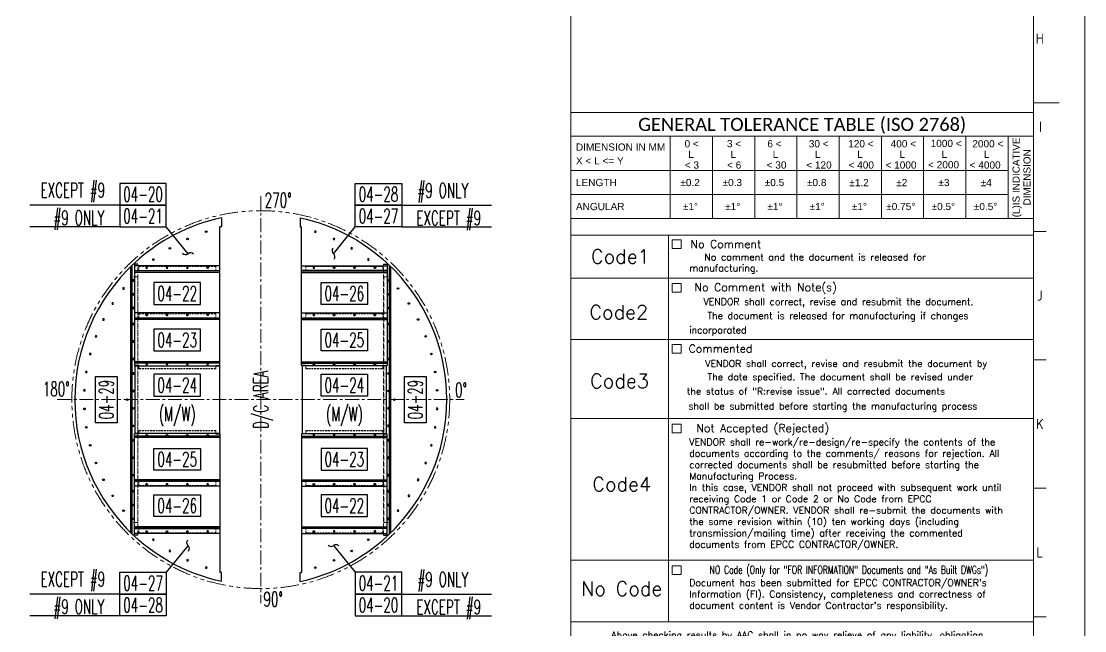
# Model space of a CAD drawing. Header units: inches. Extents: x -15980 to 45789, y -23276 to 2417.
# Drawn here: x -2596 to 1063, y -18443 to -16346 of the extents above; entities that cross this region are included whole.
import ezdxf
from ezdxf.enums import TextEntityAlignment as Align

# ---------------------------------------------------------------- set-up
doc = ezdxf.new("R2010")
doc.units = ezdxf.units.IN
doc.header["$MEASUREMENT"] = 0
for name, pattern in [('CENTER', [50.8, 31.75, -6.35, 6.35, -6.35]), ('CENTERX2', [101.6, 63.5, -12.7, 12.7, -12.7]), ('HIDDEN', [9.525, 6.35, -3.175]), ('HIDDENX2', [19.05, 12.7, -6.35]), ('PHANTOMX2', [127, 63.5, -12.7, 12.7, -12.7, 12.7, -12.7])]:
    doc.linetypes.add(name, pattern=pattern)
for name, color, linetype, lineweight in [('CADRE', 254, 'Continuous', 5), ('Center line', 181, 'CENTER', 5), ('CENTER LINES', 181, 'CENTERX2', 5), ('HATCH', 130, 'PHANTOMX2', 9), ('HIDDEN', 211, 'HIDDEN', 5), ('HIDDEN LINES', 211, 'HIDDENX2', 5), ('Plot Plan', 9, 'Continuous', 0), ('TEXT', 2, 'Continuous', 13), ('TITLE BLOCK', 8, 'Continuous', 9)]:
    doc.layers.add(name, color=color, linetype=linetype, lineweight=lineweight)
doc.layers.add('dim', color=82, linetype='Continuous')
doc.styles.add('ISO Proportional', font='isocp.shx')
doc.styles.add('ROMANS', font='ROMANS.shx', dxfattribs={"width": 0.9, "bigfont": '@extfont2.shx'})
doc.styles.add('ROMANT', font='romanst.shx')
doc.styles.get("Standard").update_dxf_attribs({"font": 'arial.ttf'})
doc.styles.add('style4', font='calibri.ttf')
doc.dimstyles.new('1X25', dxfattribs={"dimscale": 25, "dimtxt": 1.6, "dimasz": 1.5, "dimexe": 0.4, "dimexo": 0.4, "dimgap": 0.4, "dimtad": 1, "dimdsep": 46, "dimtxsty": 'ROMANS', "dimcen": 0, "dimclrd": 256, "dimclre": 256, "dimclrt": 2, "dimadec": 0, "dimazin": 0, "dimtfac": 1, "dimtmove": 0, "dimatfit": 3, "dimfxl": 0.7, "dimlwd": -1, "dimlwe": -1, "dimarcsym": 1})
pattern_1 = [(37.5, (-17541.0668, 12835.2402), (-0.025197343, 0.770729508), [0, -0.608, 0, -0.68, 0, -0.65]), (7.5, (-17541.0668, 12835.2402), (0.70791068, 1.128858426), [0, -0.328, 0, -0.548, 0, -0.21]), (327.5, (-17541.5588, 12835.2402), (1.245656745, 0.002263621), [0, -0.2, 0, -0.72, 0, -0.94]), (317.5, (-17541.5588, 12835.2402), (1.20245064, 0.351070226), [0, -0.1, 0, -0.472, 0, -0.54])]

# ---------------------------------------------------------------- blocks, each defined once
blk = doc.blocks.new('A$C4f5cbecb')
blk.add_lwpolyline([(0, 465), (580, 465), (580, 0), (0, 0)], close=True)
blk = doc.blocks.new('A$C6a3627fe')
blk.add_circle((6.1, 6.1), 5.5)
at = {"layer": 'CENTER LINES'}
for p, q in [((0, 6.1), (12.1, 6.1)), ((6.1, 0), (6.1, 12.1))]:
    blk.add_line(p, q, dxfattribs=at)
blk = doc.blocks.new('A$C2cecf179')
for p, q in [((588, 349), (0, 349)), ((588, 339.1), (0, 339.1)), ((588, 48), (0, 48)), ((588, 38.1), (0, 38.1)), ((29, 23), (0, 23)), ((559, 23), (588, 23))]:
    blk.add_line(p, q)
blk.add_lwpolyline([(588, 23), (588, 384), (0, 384), (0, 23)])
at = {"layer": 'HIDDEN LINES'}
for p, q in [((588, 48), (0, 48)), ((559, 2), (29, 2)), ((559, 0), (29, 0)), ((559, 0), (559, 3))]:
    blk.add_line(p, q, dxfattribs=at)
at = {"layer": 'HIDDEN LINES', "ltscale": 0.5}
for p, q in [((29, 0), (29, 23)), ((559, 0), (559, 23))]:
    blk.add_line(p, q, dxfattribs=at)
for p in [(77.9, 365), (217.9, 365), (357.9, 365), (497.9, 365)]:
    blk.add_blockref('A$C6a3627fe', p)
at = {"xscale": -1}
for p in [(90, 26), (230, 26), (370, 26), (510, 26)]:
    blk.add_blockref('A$C6a3627fe', p, dxfattribs=at)
blk = doc.blocks.new('A$C2ccb66f0')
blk.add_circle((5.5, 5.5), 5.5)
blk = doc.blocks.new('A$Cb47aec24')
for p, q in [((588, 324), (0, 324)), ((588, 314.1), (0, 314.1))]:
    blk.add_line(p, q)
for points in [[(588, 2), (588, 359), (0, 359)], [(0, 359), (0, 2)]]:
    blk.add_lwpolyline(points)
at = {"layer": 'HIDDEN LINES'}
for p, q in [((588, 2), (0, 2)), ((29, 30), (29, 0)), ((559, 30), (29, 30)), ((559, 0), (29, 0)), ((559, 30), (559, 0))]:
    blk.add_line(p, q, dxfattribs=at)
at = {"xscale": -1}
for p in [(90.1, 340), (230.1, 340), (370.1, 340), (90.1, 15.9), (230.1, 15.9), (370.1, 15.9)]:
    blk.add_blockref('A$C6a3627fe', p, dxfattribs=at)
for p in [(498, 340), (498, 15.9)]:
    blk.add_blockref('A$C6a3627fe', p)
blk = doc.blocks.new('A$C9f798c47')
for p, q in [((1010, 2531.2), (1010, 2468.5)), ((1010, 2468.5), (999, 2468.5)), ((999, 2167.5), (999, 2468.5)), ((411, 2219.8), (411, 2167.5)), ((411, 2167.5), (999, 2167.5))]:
    blk.add_line(p, q)
blk.add_arc((1280, 1280), 1280, 102.1773, 132.75823)
at = {"layer": 'HIDDEN LINES'}
blk.add_line((970, 2165.5), (440, 2165.5), dxfattribs=at)
blk.add_lwpolyline([(970, 2165.5), (970, 2195.5), (440, 2195.5), (440, 2165.5)], dxfattribs=at)
for p, rotation in [((903.3, 2427.9), 35.99999999999999), ((775.8, 2377.8), 42.5), ((654.8, 2313.7), 48.99999999999997), ((541.8, 2236.3), 55.50000000000002)]:
    blk.add_blockref('A$C2ccb66f0', p, dxfattribs=dict(rotation=rotation))
at = {"xscale": -1}
for p in [(501, 2181.4), (641, 2181.4), (781, 2181.4)]:
    blk.add_blockref('A$C6a3627fe', p, dxfattribs=at)
blk.add_blockref('A$C6a3627fe', (908.9, 2181.4))
blk = doc.blocks.new('A$Cebd42907')
for p, q in [((405, 384.9), (405, 2215.1)), ((415, 375.2), (415, 2224.8)), ((455, 2232), (422.6, 2232)), ((2145, 2232), (2177.4, 2232)), ((2185, 375.2), (2185, 2224.8)), ((2195, 384.9), (2195, 2215.1)), ((455, 368), (422.6, 368)), ((2145, 368), (2177.4, 368))]:
    blk.add_line(p, q)
for centre in [(381, 1300), (2219, 1300)]:
    blk.add_circle(centre, 5.5)
for start, end in [(133.27056, 226.72944), (313.27056, 46.72944)]:
    blk.add_arc((1300, 1300), 1280, start, end)
at = {"layer": 'Center line', "ltscale": 3}
for p, q in [((1300, 2700), (1300, -100)), ((-100, 1300), (2700, 1300))]:
    blk.add_line(p, q, dxfattribs=at)
at = {"layer": 'HATCH', "ltscale": 2}
blk.add_circle((1300, 1300), 1300, dxfattribs=at)
at = {"layer": 'HIDDEN', "ltscale": 5}
for p, q in [((455, 368), (455, 2232)), ((2145, 368), (2145, 2232)), ((405, 454), (405, 2146)), ((455, 2146), (405, 2146)), ((453, 454), (453, 2146)), ((2145, 2146), (2195, 2146)), ((2147, 454), (2147, 2146)), ((2195, 454), (2195, 2146)), ((455, 454), (405, 454)), ((2145, 454), (2195, 454))]:
    blk.add_line(p, q, dxfattribs=at)
for name, p in [('A$C9f798c47', (20, 20)), ('A$Cb47aec24', (431, 1861.5)), ('A$C6a3627fe', (2170.9, 2113.9)), ('A$C6a3627fe', (2170.9, 2018.9)), ('A$C6a3627fe', (2170.9, 1923.9)), ('A$C2cecf179', (431, 1512.5)), ('A$C6a3627fe', (2170.9, 1813.9)), ('A$C6a3627fe', (2170.9, 1693.9)), ('A$C6a3627fe', (2170.9, 1573.9)), ('A$C4f5cbecb', (435, 1067.5)), ('A$C6a3627fe', (2170.9, 1473.9)), ('A$C6a3627fe', (2170.9, 1353.9))]:
    blk.add_blockref(name, p)
at = {"xscale": -1}
for name, p in [('A$C9f798c47', (2580, 20)), ('A$Cb47aec24', (2169, 1861.5)), ('A$C6a3627fe', (429.1, 2113.9)), ('A$C6a3627fe', (429.1, 2018.9)), ('A$C6a3627fe', (429.1, 1923.9)), ('A$C2cecf179', (2169, 1512.5)), ('A$C6a3627fe', (429.1, 1813.9)), ('A$C6a3627fe', (429.1, 1693.9)), ('A$C6a3627fe', (429.1, 1573.9)), ('A$C6a3627fe', (429.1, 1473.9)), ('A$C4f5cbecb', (2165, 1067.5)), ('A$C6a3627fe', (429.1, 1353.9))]:
    blk.add_blockref(name, p, dxfattribs=at)
for name, p, xscale, rotation in [('A$C2ccb66f0', (358.2, 2072), -0.9999999999999998, 117.0000000000001), ('A$C2ccb66f0', (282.6, 1969.3), -1, 123.0000000000001), ('A$C2ccb66f0', (218.2, 1859.3), -1, 129.0000000000001), ('A$C2ccb66f0', (165.7, 1743.2), -1, 135.0000000000002), ('A$C2ccb66f0', (125.6, 1622.2), -1, 141), ('A$C2ccb66f0', (98.3, 1497.7), -1, 147.0000000000001), ('A$C2ccb66f0', (84.3, 1371), -1, 152.9999999999998), ('A$C6a3627fe', (2170.9, 1246), -1, 180), ('A$C2ccb66f0', (2515.7, 1229), -1, 332.9999999999999), ('A$C6a3627fe', (2170.9, 1126), -1, 180), ('A$C2ccb66f0', (2501.7, 1102.3), -1, 327), ('A$C2cecf179', (431, 1087.5), -1, 180), ('A$C6a3627fe', (2170.9, 1026), -1, 180), ('A$C2ccb66f0', (2474.4, 977.8), -1, 321.0000000000001), ('A$C6a3627fe', (2170.9, 906), -1, 180), ('A$C2ccb66f0', (2434.3, 856.8), -1, 315.0000000000001), ('A$Cb47aec24', (431, 738.5), -1, 180), ('A$C6a3627fe', (2170.9, 786), -1, 180), ('A$C2ccb66f0', (2381.8, 740.7), -0.9999999999999998, 309.0000000000001), ('A$C6a3627fe', (2170.9, 676), -1, 180), ('A$C2ccb66f0', (2317.4, 630.7), -1, 303.0000000000001), ('A$C6a3627fe', (2170.9, 581), -1, 180), ('A$C2ccb66f0', (2241.8, 528), -1, 297.0000000000001), ('A$C6a3627fe', (2170.9, 486), -1, 180), ('A$C9f798c47', (20, 2580), -1, 180)]:
    blk.add_blockref(name, p, dxfattribs=dict(xscale=xscale, rotation=rotation))
for name, p, rotation in [('A$C2ccb66f0', (2241.8, 2072), 242.9999999999999), ('A$C2ccb66f0', (2317.4, 1969.3), 236.9999999999999), ('A$C2ccb66f0', (2381.8, 1859.3), 230.9999999999999), ('A$C2ccb66f0', (2434.3, 1743.2), 224.9999999999999), ('A$C2ccb66f0', (2474.4, 1622.2), 219), ('A$C2ccb66f0', (2501.7, 1497.7), 212.9999999999999), ('A$C2ccb66f0', (2515.7, 1371), 207.0000000000001), ('A$C6a3627fe', (429.1, 1246), 180), ('A$C2ccb66f0', (84.3, 1229), 27.00000000000002), ('A$C2ccb66f0', (98.3, 1102.3), 33.00000000000001), ('A$C6a3627fe', (429.1, 1126), 180), ('A$C6a3627fe', (429.1, 1026), 180), ('A$C2cecf179', (2169, 1087.5), 180), ('A$C2ccb66f0', (125.6, 977.8), 38.99999999999994), ('A$C6a3627fe', (429.1, 906), 180), ('A$C2ccb66f0', (165.7, 856.8), 44.99999999999992), ('A$C2ccb66f0', (218.2, 740.7), 50.99999999999993), ('A$C6a3627fe', (429.1, 786), 180), ('A$Cb47aec24', (2169, 738.5), 180), ('A$C6a3627fe', (429.1, 676), 180), ('A$C2ccb66f0', (282.6, 630.7), 56.99999999999991), ('A$C2ccb66f0', (358.2, 528), 62.99999999999992), ('A$C6a3627fe', (429.1, 581), 180), ('A$C6a3627fe', (429.1, 486), 180), ('A$C9f798c47', (2580, 2580), 180)]:
    blk.add_blockref(name, p, dxfattribs=dict(rotation=rotation))
blk = doc.blocks.new('AAC')
at = {"lineweight": 0, "true_color": 0x00ffff}
h = blk.add_hatch(dxfattribs=at)
h.set_pattern_fill('AR-SAND', color=4, scale=0.4)
h.set_pattern_definition(pattern_1)
h.paths.add_polyline_path([(17.1, 33.8), (13.1, 26), (20.1, 12.2), (17.7, 12.2), (14.1, 5.2), (23.6, 5.2), (26.2, 0), (34.2, 0)])
h.paths.add_polyline_path([(0, 0), (7.9, 0), (15.3, 14.6), (11.3, 22.4)])
h = blk.add_hatch(dxfattribs=at)
h.set_pattern_fill('AR-SAND', color=4, scale=0.4)
h.paths.add_polyline_path([(49, 22.4), (37.7, 0), (45.6, 0), (53, 14.6)])
h.paths.add_polyline_path([(54.7, 33.8), (50.8, 26), (57.7, 12.2), (55.4, 12.2), (51.8, 5.2), (61.3, 5.2), (63.9, 0), (71.8, 0)])
h = blk.add_hatch(dxfattribs=at)
h.set_pattern_fill('AR-SAND', color=4, scale=0.4)
h.set_pattern_definition(pattern_1)
h.paths.add_polyline_path([(84.6, 26.8), (84.6, 33.8, 0.894794), (84.6, 0), (84.6, 7, -0.827064)])
h.paths.add_polyline_path([(94.4, 23), (100, 27.2, 0.206016), (88.3, 33.8), (88.3, 26.8, -0.186394)])
h.paths.add_polyline_path([(100, 6.6), (94.4, 10.8, -0.186394), (88.3, 7), (88.3, 0, 0.206016)])
at = {"lineweight": 0}
for p, q in [((0, 0), (11.3, 22.4)), ((15.3, 14.6), (11.3, 22.4)), ((13.1, 26), (17.1, 33.8)), ((20.1, 12.2), (13.1, 26)), ((34.2, 0), (17.1, 33.8)), ((37.7, 0), (49, 22.4)), ((53, 14.6), (49, 22.4)), ((50.8, 26), (54.7, 33.8)), ((57.7, 12.2), (50.8, 26)), ((71.8, 0), (54.7, 33.8)), ((84.6, 33.8), (84.6, 26.8)), ((88.3, 33.8), (88.3, 26.8)), ((94.4, 23), (100, 27.2)), ((0, 0), (7.9, 0)), ((7.9, 0), (15.3, 14.6)), ((14.1, 5.2), (17.7, 12.2)), ((14.1, 5.2), (23.6, 5.2)), ((17.7, 12.2), (20.1, 12.2)), ((26.2, 0), (23.6, 5.2)), ((26.2, 0), (34.2, 0)), ((37.7, 0), (45.6, 0)), ((45.6, 0), (53, 14.6)), ((51.8, 5.2), (55.4, 12.2)), ((51.8, 5.2), (61.3, 5.2)), ((55.4, 12.2), (57.7, 12.2)), ((63.9, 0), (61.3, 5.2)), ((63.9, 0), (71.8, 0)), ((84.6, 7), (84.6, 0)), ((88.3, 7), (88.3, 0)), ((94.4, 10.8), (100, 6.6))]:
    blk.add_line(p, q, dxfattribs=at)
for radius, start, end in [(17, 96.356, 263.644), (10, 100.8142, 259.1858), (17, 37.2592, 83.823), (10, 37.2592, 79.4928), (10, 280.5072, 322.7408), (17, 276.177, 322.7408)]:
    blk.add_arc((86.5, 16.9), radius, start, end, dxfattribs=at)
blk = doc.blocks.new('AAC LOGO')
at = {"color": 1, "xscale": 0.03937007874015748, "yscale": 0.03937007874015748, "zscale": 0.03937007874015748}
blk.add_blockref('AAC', (37.55, 7.578), dxfattribs=at)
at = {"color": 1, "insert": (37.688, 7.111), "char_height": 0.2, "attachment_point": 1}
blk.add_mtext_dynamic_manual_height_columns('\\pxqd;{\\fArial|b1|i0|c0|p34;\\C9;\\c13289671;ABAN AIR COOLER}', width=3.75435, gutter_width=1, heights=[0.207], dxfattribs=at)
blk = doc.blocks.new('stamp')
at = {"layer": 'Plot Plan', "color": 210, "linetype": 'ByBlock'}
blk.add_lwpolyline([(29827.1, -5869.1), (30005.39, -5869.1), (30005.39, -6069.27), (29827.1, -6069.27)], close=True, dxfattribs=at)
for points in [[(29864.68, -5869.29), (29864.68, -6018.16)], [(29827.1, -5885.72), (30005.39, -5885.72)], [(29827.1, -5909.42), (30005.39, -5909.42)], [(29827.1, -5939.78), (30005.39, -5939.78)], [(29827.1, -5994.39), (30005.39, -5994.39)], [(29827.1, -6018.16), (30005.39, -6018.16)], [(29827.1, -6035.51), (30005.39, -6035.51)], [(29864.68, -6035.51), (29864.68, -6052.39)], [(29827.1, -6052.39), (30005.39, -6052.39)], [(29827.1, -6058.44), (30005.39, -6058.44)], [(29852.18, -6058.44), (29852.18, -6069.27)], [(29877.25, -6058.44), (29877.25, -6069.27)], [(29902.32, -6058.44), (29902.32, -6069.27)], [(29927.4, -6058.44), (29927.4, -6069.27)], [(29952.47, -6058.44), (29952.47, -6069.27)], [(29977.54, -6058.44), (29977.54, -6069.27)], [(29827.1, -6063.81), (30005.39, -6063.81)]]:
    blk.add_lwpolyline(points, dxfattribs=at)
at = {"layer": 'Plot Plan', "linetype": 'ByBlock'}
for points in [[(29866.09, -5870.94), (29869.6, -5870.94), (29869.6, -5874.31), (29866.09, -5874.31)], [(29866.09, -5887.73), (29869.6, -5887.73), (29869.6, -5891.1), (29866.09, -5891.1)], [(29866.09, -5911.32), (29869.6, -5911.32), (29869.6, -5914.68), (29866.09, -5914.68)], [(29866.09, -5942), (29869.6, -5942), (29869.6, -5945.36), (29866.09, -5945.36)], [(29866.09, -5996.61), (29869.6, -5996.61), (29869.6, -5999.98), (29866.09, -5999.98)]]:
    blk.add_lwpolyline(points, close=True, dxfattribs=at)
at = {"color": 1, "xscale": 5.001416705246805, "yscale": 5.001416705246805, "zscale": 5.001416705246805}
blk.add_blockref('AAC LOGO', (29648.78, -6083.44), dxfattribs=at)
at = {"layer": 'CADRE', "color": 2, "style": 'ROMANS'}
for s, height, p in [('No Comment', 3.086, (29886.8, -5872.56)), ('Code1', 5.453, (29846.14, -5877.39)), ('No Comment with Note(s)', 3.0855, (29902.18, -5889.2)), ('Code2', 5.453, (29845.56, -5898.8)), ('Commented', 3.086, (29884.78, -5912.88)), ('Code3', 5.453, (29845.83, -5925.35)), ('Not Accepted (Rejected)', 3.0855, (29901.07, -5943.51)), ('Code4', 5.453, (29846.67, -5965.12)), ('No Code', 5.453, (29846.67, -6005.42)), ('Above checking results by AAC shall in no way relieve of any liability, obligation', 2.6293, (29914.41, -6023.24)), ('and responsibility of the purchase order and the mutual agreement in writing.', 2.6293, (29912.33, -6028.85)), ('Date:', 2.629, (29871.57, -6038.53)), ('Dept:', 2.629, (29871.6, -6043.85)), ('Signature:', 2.629, (29876.36, -6049.31)), ('Only for internal review:', 2.6293, (29919.96, -6055.41)), ('CV', 3.086, (29840.12, -6060.65)), ('PC', 3.086, (29865.19, -6060.65)), ('PI', 3.086, (29890.26, -6060.65)), ('EL', 3.086, (29915.34, -6060.65)), ('IN', 3.086, (29940.41, -6060.65)), ('ME', 3.086, (29965.49, -6060.65)), ('MA', 3.086, (29990.56, -6060.65)), ('ST', 3.086, (29840.12, -6066.01)), ('DC', 3.086, (29865.19, -6066.01)), ('AR', 3.086, (29890.26, -6066.01)), ('PR', 3.086, (29915.34, -6066.01)), ('SA', 3.086, (29940.41, -6066.01)), ('HV', 3.086, (29965.49, -6066.01)), ('TL', 3.086, (29990.56, -6066.01))]:
    blk.add_text(s, height=height, dxfattribs=at).set_placement(p, align=Align.MIDDLE_CENTER)
at = {"layer": 'CADRE', "color": 2, "style": 'ROMANS', "width": 0.7}
blk.add_text('NO Code (Only for "FOR INFORMATION" Documents and "As Built DWGs")', height=3.0855, dxfattribs=at).set_placement((29934.28, -5998.13), align=Align.MIDDLE_CENTER)
at = {"layer": 'Plot Plan', "color": 2, "linetype": 'ByBlock', "style": 'ROMANT'}
for s, p in [('No comment and the document is released for ', (29922.17, -5877.61)), ('manufacturing.', (29886.08, -5881.79)), ('VENDOR shall correct, revise and resubmit the document.', (29930.24, -5894.8)), ('The document is released for manufacturing if changes ', (29930.95, -5900.2)), ('VENDOR shall correct, revise and resubmit the document by', (29933.24, -5918.64)), ('The date specified. The document shall be revised under', (29930.95, -5923.78))]:
    blk.add_text(s, height=2.6293, dxfattribs=at).set_placement(p, align=Align.MIDDLE_CENTER)
at = {"layer": 'Plot Plan', "color": 2, "linetype": 'ByBlock', "attachment_point": 1, "style": 'ROMANT'}
for s, insert, char_height, width in [('incorporated', (29872.72, -5904.39), 2.6293, 25.1095), ('the status of "R:revise issue". All corrected documents', (29871.8, -5927.98), 2.6293, 120.506), ('shall be submitted before starting the manufacturing process', (29872.4, -5933.73), 2.6293, 129.9595), ('VENDOR shall re-work/re-design/re-specify the contents of the documents according to the comments/ reasons for rejection. All corrected documents shall be resubmitted before starting the Manufacturing Process.\\PIn this case, VENDOR shall not proceed with subsequent work until receiving Code 1 or Code 2 or No Code from EPCC CONTRACTOR/OWNER. VENDOR shall re-submit the documents with the same revision within (10) ten working days (including transmission/mailing time) after receiving the commented documents from EPCC CONTRACTOR/OWNER.', (29872.72, -5947.56), 2.62926, 132.6704), ("Document has been submitted for EPCC CONTRACTOR/OWNER's Information (FI). Consistency, completeness and correctness of document content is Vendor Contractor's responsibility.", (29872.72, -6001.82), 2.62926, 132.6704)]:
    blk.add_mtext(s, dxfattribs=dict(at, insert=insert, char_height=char_height, width=width))
blk = doc.blocks.new('A$C4DB64713')
at = {"layer": 'TITLE BLOCK', "color": 251, "lineweight": 15, "true_color": 0x636466}
for p, q in [((20.72, 0), (20.72, 17.18)), ((29.52, 0), (29.52, 17.18)), ((38.33, 0), (38.33, 17.18)), ((47.13, 0), (47.13, 17.18)), ((55.94, 0), (55.94, 17.18)), ((64.74, 0), (64.74, 17.18)), ((73.55, 0), (73.55, 17.18)), ((82.35, 0), (82.35, 17.18)), ((91.16, 0), (91.16, 17.18)), ((91.16, 10.02), (0.02, 10.02)), ((91.16, 5.01), (0.02, 5.01))]:
    blk.add_line(p, q, dxfattribs=at)
for points in [[(0.02, 17.18), (96.42, 17.18), (96.42, 22.09), (0.02, 22.09)], [(96.42, 0), (0.02, 0), (0.02, 17.18), (96.42, 17.18)]]:
    blk.add_lwpolyline(points, close=True, dxfattribs=at)
at = {"layer": 'TEXT', "style": 'style4'}
blk.add_text('GENERAL TOLERANCE TABLE (ISO 2768)', height=2.7297, dxfattribs=at).set_placement((48.22, 19.63), align=Align.MIDDLE_CENTER)
at = {"layer": 'TEXT'}
for s, height, p in [('DIMENSION IN MM', 1.4997, (1.06, 14.91)), ('0 <', 1.5, (23.71, 15.61)), ('3 <', 1.5, (32.54, 15.61)), ('6 <', 1.5, (40.97, 15.61)), ('30 <', 1.5, (49.61, 15.61)), ('120 <', 1.5, (57.82, 15.61)), ('400 <', 1.5, (66.67, 15.61)), ('1000 <', 1.5, (75.01, 15.67)), ('2000 <', 1.5, (83.7, 15.61)), ('L', 1.5, (24.48, 13.4)), ('L', 1.5, (33.28, 13.4)), ('L', 1.5, (42.09, 13.4)), ('L', 1.5, (50.89, 13.4)), ('L', 1.5, (59.69, 13.4)), ('L', 1.5, (68.5, 13.4)), ('L', 1.5, (77.3, 13.4)), ('L', 1.5, (86.11, 13.4)), ('X < L <= Y', 1.5, (1.06, 12.05)), ('< 3', 1.5, (23.76, 11.17)), ('< 6', 1.5, (32.56, 11.17)), ('< 30', 1.5, (40.82, 11.17)), ('< 120', 1.5, (49.08, 11.17)), ('< 400', 1.5, (57.89, 11.17)), ('< 1000', 1.5, (65.6, 11.17)), ('< 2000', 1.5, (74.47, 11.23)), ('< 4000', 1.5, (83.14, 11.17)), ('LENGTH', 1.5, (1.06, 7.52)), ('±0.2', 1.5, (22.83, 7.52)), ('±0.3', 1.5, (31.63, 7.52)), ('±0.5', 1.5, (40.42, 7.52)), ('±0.8', 1.5, (49.23, 7.52)), ('±1.2', 1.5, (58.05, 7.5)), ('±2', 1.5, (67.83, 7.5)), ('±3', 1.5, (76.63, 7.52)), ('±4', 1.5, (85.44, 7.5)), ('ANGULAR', 1.5, (1.06, 2.51)), ('±1°', 1.5, (23.36, 2.51)), ('±1°', 1.5, (32.16, 2.51)), ('±1°', 1.5, (40.97, 2.51)), ('±1°', 1.5, (49.77, 2.51)), ('±1°', 1.5, (58.58, 2.51)), ('±0.75°', 1.5, (65.75, 2.52)), ('±0.5°', 1.5, (75.21, 2.52)), ('±0.5°', 1.5, (84.01, 2.52))]:
    blk.add_text(s, height=height, dxfattribs=at).set_placement(p, align=Align.MIDDLE_LEFT)
for s, height, p in [('(L)IS INDICATIVE', 1.4794, (92.82, 8.59)), ('DIMENSION', 1.479, (95.1, 8.59))]:
    blk.add_text(s, height=height, rotation=90, dxfattribs=at).set_placement(p, align=Align.MIDDLE_CENTER)
blk = doc.blocks.new('A$Ceb6babff')
at = {"layer": 'CADRE', "color": 3}
blk.add_line((8732.3, 7247.5), (8732.3, 176.8), dxfattribs=at)
at = {"layer": 'CADRE', "color": 2}
for p, q in [((10323.2, 3716.5), (10411.6, 3716.5)), ((10323.2, 3274.6), (10367.4, 3274.6)), ((10323.2, 2832.7), (10367.4, 2832.7)), ((10323.2, 2390.8), (10367.4, 2390.8)), ((10323.2, 1948.9), (10367.4, 1948.9))]:
    blk.add_line(p, q, dxfattribs=at)
at = {"layer": 'CADRE', "color": 8}
blk.add_lwpolyline([(0, 0), (10500, 0), (10500, 7424.2), (0, 7424.2)], close=True, dxfattribs=at)
at = {"layer": 'CADRE', "color": 4}
blk.add_lwpolyline([(176.8, 7247.5), (10323.2, 7247.5), (10323.2, 176.8), (176.8, 176.8)], close=True, dxfattribs=at)
at = {"layer": 'Plot Plan', "linetype": 'ByBlock'}
blk.add_lwpolyline([(10500, 0), (0, 0), (0, 7424.2), (10500, 7424.2)], close=True, dxfattribs=at)
at = {"layer": 'dim', "ltscale": 2, "xscale": 16.5028286782108, "yscale": 16.5028286782108, "zscale": 16.5028286782108}
blk.add_blockref('A$C4DB64713', (8732, 3318.5), dxfattribs=at)
at = {"layer": 'Plot Plan', "color": 40, "linetype": 'ByBlock', "xscale": 8.923345174405647, "yscale": 8.923345174405647, "zscale": 8.923345174405647}
blk.add_blockref('stamp', (-257425.2, 55633.8), dxfattribs=at)
at = {"layer": 'CADRE', "color": 2, "style": 'ISO Proportional'}
for s, p in [('H', (10345.3, 3937.5)), ('I', (10347.7, 3634.3)), ('J', (10345.3, 3053.7)), ('K', (10345.3, 2611.7)), ('L', (10345.3, 2169.8))]:
    blk.add_text(s, height=35.4, dxfattribs=at).set_placement(p, align=Align.MIDDLE)

msp = doc.modelspace()

# ---------------------------------------------------------------- linework, layer by layer
at = {"layer": 'dim'}
for p, q in [((-2257.059, -16978.558), (-2566.186, -16978.558)), ((-1287.094, -16978.558), (-977.966, -16978.558)), ((-2257.059, -17053.558), (-2566.186, -17053.558)), ((-1287.094, -17053.558), (-977.966, -17053.558)), ((-2257.059, -18316.684), (-2566.186, -18316.684)), ((-1287.094, -18316.684), (-977.966, -18316.684)), ((-2257.059, -18391.684), (-2566.186, -18391.684)), ((-1287.094, -18391.684), (-977.966, -18391.684))]:
    msp.add_line(p, q, dxfattribs=at)
for points in [[(-2257.059, -16903.558), (-2257.059, -16978.558), (-2097.059, -16978.558), (-2097.059, -16903.558)], [(-1287.094, -16903.558), (-1287.094, -16978.558), (-1447.094, -16978.558), (-1447.094, -16903.558)], [(-2257.059, -16978.558), (-2257.059, -17053.558), (-2097.059, -17053.558), (-2097.059, -16978.558)], [(-1287.094, -16978.558), (-1287.094, -17053.558), (-1447.094, -17053.558), (-1447.094, -16978.558)], [(-2139.576, -17245.18), (-2139.576, -17320.18), (-1979.576, -17320.18), (-1979.576, -17245.18)], [(-1404.576, -17245.18), (-1404.576, -17320.18), (-1564.576, -17320.18), (-1564.576, -17245.18)], [(-2139.576, -17404.93), (-2139.576, -17479.93), (-1979.576, -17479.93), (-1979.576, -17404.93)], [(-1404.576, -17404.93), (-1404.576, -17479.93), (-1564.576, -17479.93), (-1564.576, -17404.93)], [(-2139.576, -17560.513), (-2139.576, -17635.513), (-1979.576, -17635.513), (-1979.576, -17560.513)], [(-1404.576, -17560.513), (-1404.576, -17635.513), (-1564.576, -17635.513), (-1564.576, -17560.513)], [(-2266.141, -17727.621), (-2341.141, -17727.621), (-2341.141, -17567.621), (-2266.141, -17567.621)], [(-1278.012, -17567.621), (-1203.012, -17567.621), (-1203.012, -17727.621), (-1278.012, -17727.621)], [(-2139.576, -17890.311), (-2139.576, -17815.311), (-1979.576, -17815.311), (-1979.576, -17890.311)], [(-1404.576, -17890.311), (-1404.576, -17815.311), (-1564.576, -17815.311), (-1564.576, -17890.311)], [(-2139.576, -18050.061), (-2139.576, -17975.061), (-1979.576, -17975.061), (-1979.576, -18050.061)], [(-1404.576, -18050.061), (-1404.576, -17975.061), (-1564.576, -17975.061), (-1564.576, -18050.061)], [(-2257.059, -18316.684), (-2257.059, -18241.684), (-2097.059, -18241.684), (-2097.059, -18316.684)], [(-1287.094, -18316.684), (-1287.094, -18241.684), (-1447.094, -18241.684), (-1447.094, -18316.684)], [(-2257.059, -18391.684), (-2257.059, -18316.684), (-2097.059, -18316.684), (-2097.059, -18391.684)], [(-1287.094, -18391.684), (-1287.094, -18316.684), (-1447.094, -18316.684), (-1447.094, -18391.684)]]:
    msp.add_lwpolyline(points, close=True, dxfattribs=at)

# ---------------------------------------------------------------- block references
msp.add_blockref('A$Ceb6babff', (-9437.364, -20343.245))
at = {"xscale": 0.5, "yscale": 0.5, "zscale": 0.5}
msp.add_blockref('A$Cebd42907', (-2422.076, -18297.621), dxfattribs=at)

# ---------------------------------------------------------------- texts
at = {"layer": 'TEXT', "ltscale": 0.5, "style": 'ROMANS', "width": 0.6}
for s, rotation, p in [('EXCEPT #9', 359.999944, (-2418.68, -16927.056)), ('#9 ONLY', 359.999944, (-1146.065, -16928.026)), ('04-20', 0.000056, (-2177.059, -16941.058)), ('270%%D', 359.999944, (-1712.211, -16961.579)), ('04-28', 359.999944, (-1367.094, -16941.058)), ('#9 ONLY', 359.999944, (-2398.087, -17021.947)), ('04-21', 0.000056, (-2177.059, -17016.058)), ('04-27', 359.999944, (-1367.094, -17016.058)), ('EXCEPT #9', 359.999944, (-1125.473, -17022.917)), ('04-22', 0.000056, (-2059.576, -17282.68)), ('04-26', 359.999944, (-1484.576, -17282.68)), ('04-23', 0.000056, (-2059.576, -17442.43)), ('04-25', 359.999944, (-1484.576, -17442.43)), ('D/C AREA', 89.999944, (-1772.076, -17647.621)), ('180%%D', 359.999944, (-2475.762, -17611.006)), ('04-29', 89.999944, (-2303.641, -17647.621)), ('04-24', 0.000056, (-2059.576, -17598.013)), ('04-24', 359.999944, (-1484.576, -17598.013)), ('04-29', 89.999944, (-1240.512, -17647.621)), ('0%%D', 359.999944, (-1083.214, -17614.68)), ('(M/W)', 359.999944, (-2059.576, -17697.228)), ('(M/W)', 0.000056, (-1484.576, -17697.228)), ('04-25', 359.999944, (-2059.576, -17852.811)), ('04-23', 0.000056, (-1484.576, -17852.811)), ('04-26', 359.999944, (-2059.576, -18012.561)), ('04-22', 0.000056, (-1484.576, -18012.561)), ('EXCEPT #9', 359.999944, (-2418.68, -18265.182)), ('04-27', 359.999944, (-2177.059, -18279.184)), ('04-21', 0.000056, (-1367.094, -18279.184)), ('#9 ONLY', 359.999944, (-1146.065, -18266.152)), ('#9 ONLY', 359.999944, (-2398.087, -18360.073)), ('04-28', 359.999944, (-2177.059, -18354.184)), ('90%%D', 359.999944, (-1729.463, -18334.198)), ('04-20', 0.000056, (-1367.094, -18354.184)), ('EXCEPT #9', 359.999944, (-1125.473, -18361.043))]:
    msp.add_text(s, height=50, rotation=rotation, dxfattribs=at).set_placement(p, align=Align.MIDDLE_CENTER)

# ---------------------------------------------------------------- leaders
at = {"layer": 'dim'}
for points in [[(-2022.461, -17145.5), (-2097.059, -17053.558)], [(-1521.691, -17145.5), (-1447.094, -17053.558)], [(-2022.461, -18149.741), (-2097.059, -18241.684)], [(-1521.691, -18149.741), (-1447.094, -18241.684)]]:
    msp.add_leader(points, dimstyle='1X25', override={"dimldrblk": 'Integral'}, dxfattribs=at)

doc.saveas('drawing.dxf')
